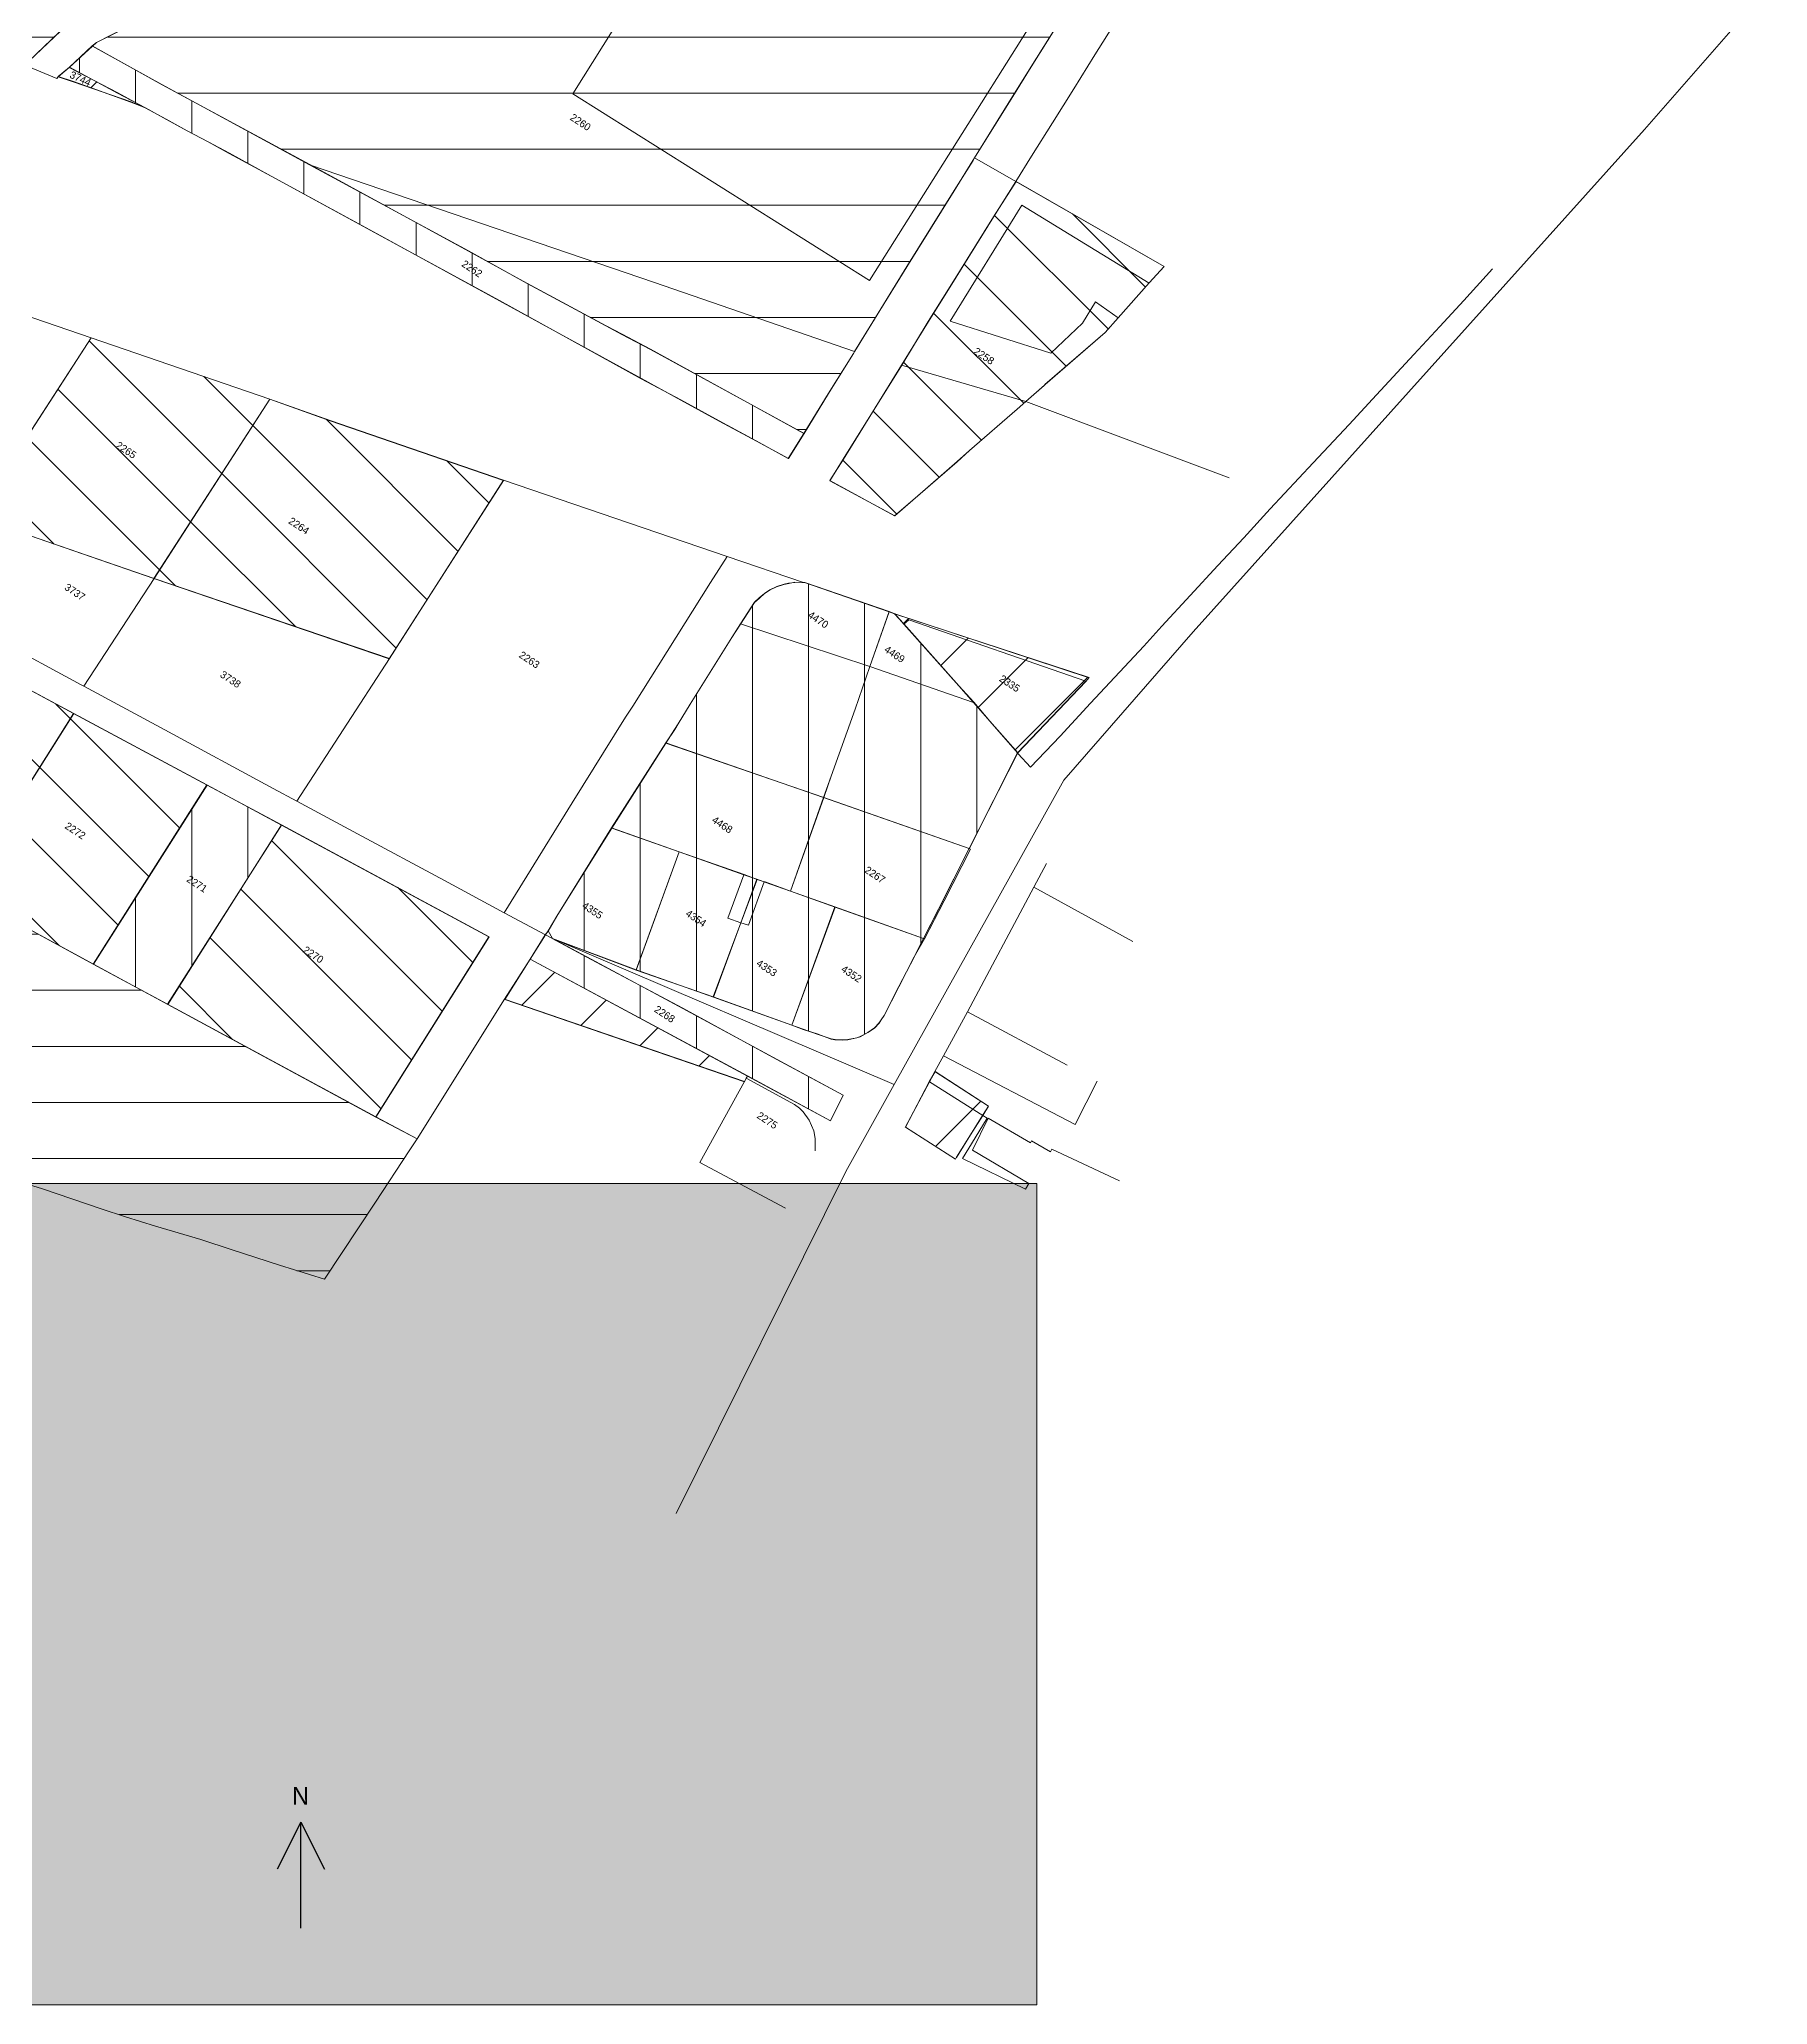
# Model space of a CAD drawing. Header units: metres. Extents: x -334141 to -333355, y -28147 to -27441.
# Drawn here: x -333648.5 to -333355, y -28147.2 to -27813.4 of the extents above; entities that cross this region are included whole.
import ezdxf

# ---------------------------------------------------------------- set-up
doc = ezdxf.new("R2010")
doc.units = ezdxf.units.M
for name, color, linetype, lineweight, true_color in [('EB-04-GRAIN-285-886', 7, 'CONTINUOUS', 18, 0xded5c8), ('EB-04-GRAIN-886-2329', 7, 'CONTINUOUS', 18, 0xc8bcac), ('EB-04-GRAIN-OVER-2329', 7, 'CONTINUOUS', 18, 0x9a856d), ('EB-04-GRAIN-UNDER-285', 7, 'CONTINUOUS', 18, 0xeee9e1), ('EB-BASE-DIVIDING', 7, 'CONTINUOUS', 18, 0xc8bcac), ('EB-BASE-EASEMENTS', 7, 'CONTINUOUS', 18, 0x71806b), ('EB-BASE-ENCROACHED', 7, 'CONTINUOUS', 18, 0x725d47), ('EB-BASE-PARCEL-NUMBERS', 7, 'CONTINUOUS', 9, 0x8a8d90), ('EB-BASE-PARCELS', 7, 'CONTINUOUS', 18, 0x8a8d90), ('EB-BASE-SECTIONS', 7, 'CONTINUOUS', 9, 0xded8cf), ('EB-BASE-SHEETS', 7, 'CONTINUOUS', 9, 0xded8cf), ('EB-BASE-STRUCTURES', 7, 'CONTINUOUS', 18, 0x4e504d), ('EB-KEY-BACKGROUND', 7, 'CONTINUOUS', 0, 0xf4f2ed), ('EB-KEY-SCALE', 7, 'CONTINUOUS', 25, 0x151515), ('EB-KEY-TEXT', 7, 'CONTINUOUS', 13, 0x151515)]:
    doc.layers.add(name, color=color, linetype=linetype, lineweight=lineweight, true_color=true_color)
doc.styles.add('OD-INTER', font='Inter.ttf')

msp = doc.modelspace()

# ---------------------------------------------------------------- hatches: boundary and pattern name
at = {"layer": 'EB-04-GRAIN-285-886', "transparency": 33554630}
h = msp.add_hatch(dxfattribs=at)
h.set_pattern_fill('ANSI31', color=256, scale=3, angle=45)
h.paths.add_polyline_path([(-333643.39, -27818.11), (-333639.56, -27814.47), (-333627.67, -27821.11), (-333602.6, -27834.65), (-333575.62, -27849.36), (-333565.72, -27854.82), (-333552.27, -27862.06), (-333549.55, -27863.49), (-333544.73, -27865.99), (-333518.66, -27880.35), (-333521.31, -27884.58), (-333526.76, -27881.61), (-333533.03, -27878.17), (-333539.57, -27874.61), (-333546.3, -27871.04), (-333570.36, -27857.76), (-333592.34, -27845.78), (-333609.15, -27836.63), (-333616.23, -27832.72), (-333619.87, -27830.82), (-333623.41, -27828.92), (-333626.95, -27827.01), (-333630.49, -27825), (-333635.22, -27822.5), (-333643.39, -27818.11)])
h = msp.add_hatch(dxfattribs=at)
h.set_pattern_fill('ANSI31', color=256, scale=3, angle=45)
h.paths.add_polyline_path([(-333504.18, -27910.61), (-333507.47, -27919.93), (-333509.95, -27927.17), (-333514.05, -27938.57), (-333515.29, -27942.19), (-333542.09, -27932.91), (-333540.62, -27930.64), (-333540.03, -27929.66), (-333537.97, -27926.29), (-333530.9, -27914.99), (-333529.43, -27912.71), (-333527.08, -27909.02), (-333526.22, -27908.28), (-333525.36, -27907.53), (-333524.41, -27906.9), (-333523.29, -27906.38), (-333522.07, -27905.98), (-333521.23, -27905.79), (-333520.2, -27905.6), (-333519, -27905.64), (-333518.72, -27905.65), (-333518.54, -27905.66), (-333504.18, -27910.61)])
h = msp.add_hatch(dxfattribs=at)
h.set_pattern_fill('ANSI31', color=256, scale=3, angle=45)
h.paths.add_polyline_path([(-333504.18, -27910.61), (-333503.27, -27910.97), (-333501.66, -27912.69), (-333492.31, -27923.24), (-333489.82, -27925.99), (-333487.06, -27929.19), (-333482.34, -27934.58), (-333490.6, -27950.83), (-333490.6, -27950.83), (-333515.29, -27942.19), (-333514.05, -27938.57), (-333509.95, -27927.17), (-333507.47, -27919.93), (-333504.18, -27910.61)])
h = msp.add_hatch(dxfattribs=at)
h.set_pattern_fill('ANSI31', color=256, scale=3, angle=45)
h.paths.add_polyline_path([(-333525.42, -27956.48), (-333526.61, -27956.11), (-333528.81, -27955.25), (-333539.87, -27951.42), (-333551.3, -27947.35), (-333542.09, -27932.91), (-333515.29, -27942.19), (-333520.94, -27958.08), (-333525.24, -27956.49), (-333525.42, -27956.48)])
h = msp.add_hatch(dxfattribs=at)
h.set_pattern_fill('ANSI31', color=256, scale=3, angle=45)
h.paths.add_polyline_path([(-333607.39, -27946.82), (-333626.7, -27977.33), (-333639.33, -27970.45), (-333620.02, -27940.05), (-333607.39, -27946.82)])
h = msp.add_hatch(dxfattribs=at)
h.set_pattern_fill('ANSI31', color=256, scale=3, angle=45)
h.paths.add_polyline_path([(-333515.29, -27942.19), (-333490.6, -27950.83), (-333495.78, -27961.19), (-333498.36, -27966.09), (-333513.35, -27960.79), (-333520.94, -27958.08), (-333515.29, -27942.19)])
h = msp.add_hatch(dxfattribs=at)
h.set_pattern_fill('ANSI31', color=256, scale=3, angle=45)
h.paths.add_polyline_path([(-333528.25, -27989.46), (-333565.14, -27969.62), (-333562.59, -27965.49), (-333562.1, -27964.85), (-333560.63, -27962.34), (-333551.3, -27947.35), (-333539.87, -27951.42), (-333547.15, -27971.48), (-333561.41, -27966.09), (-333554.77, -27969.66), (-333539.24, -27977.97), (-333523.97, -27986.28), (-333511.98, -27992.7), (-333514.17, -27997.06), (-333528.25, -27989.46)])
h = msp.add_hatch(dxfattribs=at)
h.set_pattern_fill('ANSI31', color=256, scale=3, angle=45)
h.paths.add_polyline_path([(-333526.61, -27956.11), (-333529.37, -27963.45), (-333534.08, -27976.05), (-333547.15, -27971.48), (-333539.87, -27951.42), (-333528.81, -27955.25), (-333526.61, -27956.11)])
h = msp.add_hatch(dxfattribs=at)
h.set_pattern_fill('ANSI31', color=256, scale=3, angle=45)
h.paths.add_polyline_path([(-333529.37, -27963.45), (-333526.61, -27956.11), (-333525.42, -27956.48), (-333525.24, -27956.49), (-333520.94, -27958.08), (-333513.35, -27960.79), (-333520.73, -27980.85), (-333534.08, -27976.05), (-333529.37, -27963.45)])
h = msp.add_hatch(dxfattribs=at)
h.set_pattern_fill('ANSI31', color=256, scale=3, angle=45)
h.paths.add_polyline_path([(-333499.95, -27969.26), (-333502.54, -27974.27), (-333505.02, -27979.18), (-333505.51, -27979.94), (-333505.9, -27980.48), (-333506.67, -27981.34), (-333507.81, -27982.08), (-333509.13, -27982.81), (-333509.69, -27983.01), (-333511.19, -27983.29), (-333512.11, -27983.37), (-333513.41, -27983.33), (-333514.05, -27983.19), (-333516.43, -27982.33), (-333518.81, -27981.58), (-333520.73, -27980.85), (-333513.35, -27960.79), (-333498.36, -27966.09), (-333499.95, -27969.26)])
at = {"layer": 'EB-04-GRAIN-886-2329', "transparency": 33554630}
h = msp.add_hatch(dxfattribs=at)
h.set_pattern_fill('ANSI31', color=256, scale=3, angle=90)
h.paths.add_polyline_path([(-333465.29, -27860.69), (-333467.51, -27863.17), (-333477.73, -27872.02), (-333477.82, -27872.13), (-333480.98, -27874.9), (-333482.41, -27876.18), (-333490.53, -27883.22), (-333492.63, -27885.15), (-333499.32, -27890.91), (-333503.23, -27894.32), (-333514.23, -27888.38), (-333511.97, -27884.69), (-333502.05, -27868.72), (-333497.53, -27861.33), (-333493.81, -27855.36), (-333486.44, -27843.52), (-333482.62, -27837.55), (-333457.49, -27851.98), (-333459.99, -27854.77), (-333465.29, -27860.69)])
h = msp.add_hatch(dxfattribs=at)
h.set_pattern_fill('ANSI31', color=256, scale=3, angle=90)
h.paths.add_polyline_path([(-333609.37, -27874.48), (-333629.05, -27904.98), (-333653.29, -27896.58), (-333659.42, -27894.47), (-333639.74, -27864.08), (-333609.37, -27874.48)])
h = msp.add_hatch(dxfattribs=at)
h.set_pattern_fill('ANSI31', color=256, scale=3, angle=90)
h.paths.add_polyline_path([(-333589.08, -27918.6), (-333629.05, -27904.98), (-333609.37, -27874.48), (-333599.13, -27878.17), (-333569.68, -27888.31), (-333589.08, -27918.6)])
h = msp.add_hatch(dxfattribs=at)
h.set_pattern_fill('ANSI31', color=256, scale=3, angle=90)
h.paths.add_polyline_path([(-333717.1, -27928.63), (-333713.61, -27924.31), (-333712.63, -27922.79), (-333703.31, -27902.58), (-333703.31, -27902.47), (-333702.24, -27901.07), (-333698.97, -27897.63), (-333696.7, -27898.82), (-333642.73, -27927.92), (-333661.86, -27958.22), (-333717.1, -27928.63)])
h = msp.add_hatch(dxfattribs=at)
h.set_pattern_fill('ANSI31', color=256, scale=3, angle=90)
h.paths.add_polyline_path([(-333661.86, -27958.22), (-333642.73, -27927.92), (-333620.02, -27940.05), (-333639.33, -27970.45), (-333661.86, -27958.22)])
h = msp.add_hatch(dxfattribs=at)
h.set_pattern_fill('ANSI31', color=256, scale=3, angle=90)
h.paths.add_polyline_path([(-333572.14, -27965.82), (-333591.36, -27996.45), (-333626.7, -27977.33), (-333607.39, -27946.82), (-333572.14, -27965.82)])
at = {"layer": 'EB-04-GRAIN-OVER-2329', "transparency": 33554630}
h = msp.add_hatch(dxfattribs=at)
h.set_pattern_fill('ANSI31', color=256, scale=3, angle=135)
h.paths.add_polyline_path([(-333461.38, -27786.56), (-333460.57, -27787.15), (-333463.9, -27792.25), (-333467.14, -27797.46), (-333480.09, -27818.1), (-333483.22, -27823.09), (-333489.7, -27833.52), (-333489.9, -27833.96), (-333493.14, -27839.06), (-333501.19, -27851.99), (-333510.02, -27866.33), (-333510.22, -27866.77), (-333514.54, -27873.61), (-333518.66, -27880.35), (-333544.73, -27865.99), (-333549.55, -27863.49), (-333552.27, -27862.06), (-333565.72, -27854.82), (-333575.62, -27849.36), (-333602.6, -27834.65), (-333627.67, -27821.11), (-333639.56, -27814.47), (-333638.8, -27813.94), (-333633.81, -27811.45), (-333625.98, -27807.4), (-333622.59, -27805.63), (-333621.19, -27805.35), (-333620.07, -27805.17), (-333618.96, -27805.09), (-333617.94, -27805.13), (-333616.66, -27805.51), (-333613.73, -27806.61), (-333609.89, -27807.97), (-333603.95, -27810.18), (-333598.75, -27812.14), (-333598.1, -27812.27), (-333597.36, -27812.18), (-333596.52, -27811.99), (-333593.42, -27810.66), (-333589.85, -27809.34), (-333588.82, -27808.93), (-333587.69, -27808.31), (-333586.08, -27807.25), (-333584.07, -27805.55), (-333580.92, -27802.88), (-333576.25, -27799.05), (-333575.39, -27798.31), (-333574.54, -27797.89), (-333572.94, -27797.17), (-333570.69, -27796.25), (-333563.19, -27793.52), (-333561.03, -27792.71), (-333554.46, -27790.16), (-333550.05, -27788.54), (-333541.33, -27785.3), (-333516.55, -27775.85), (-333515.99, -27775.65), (-333513.82, -27774.5), (-333512.31, -27773.56), (-333511.64, -27773.02), (-333508.57, -27770.14), (-333506.18, -27767.89), (-333503.79, -27765.64), (-333498.9, -27761.04), (-333497.94, -27760.08), (-333497.66, -27759.86), (-333483.4, -27770.25), (-333478.44, -27773.97), (-333473.38, -27777.7), (-333471.49, -27779.1), (-333468.33, -27781.43), (-333463.19, -27785.17), (-333461.38, -27786.56)])
h = msp.add_hatch(dxfattribs=at)
h.set_pattern_fill('ANSI31', color=256, scale=3, angle=135)
h.paths.add_polyline_path([(-333574.58, -27791.12), (-333572.75, -27791.63), (-333578.1, -27793.66), (-333585.88, -27799.05), (-333590.82, -27802.65), (-333594.62, -27805.29), (-333599.72, -27805.66), (-333602.13, -27805.58), (-333604.16, -27805.4), (-333611.53, -27799.14), (-333623.29, -27799.39), (-333639.42, -27807.7), (-333640.47, -27808.78), (-333641.82, -27810.17), (-333643.12, -27810.46), (-333643.88, -27810.99), (-333650.3, -27817.09), (-333650.97, -27817.73), (-333655.64, -27816.23), (-333662.87, -27813.76), (-333669.64, -27811.41), (-333673.39, -27810.17), (-333645.84, -27766.74), (-333574.58, -27791.12)])
h = msp.add_hatch(dxfattribs=at)
h.set_pattern_fill('ANSI31', color=256, scale=3, angle=135)
h.paths.add_polyline_path([(-333717.1, -27928.63), (-333661.86, -27958.22), (-333639.33, -27970.45), (-333626.7, -27977.33), (-333591.36, -27996.45), (-333584.36, -28000.14), (-333585.73, -28002.2), (-333591.41, -28010.88), (-333600.11, -28024.01), (-333607.71, -28021.63), (-333615.77, -28019.01), (-333621.07, -28017.27), (-333628.77, -28015), (-333633.9, -28013.38), (-333638.02, -28012.01), (-333647.99, -28008.66), (-333658.52, -28005.4), (-333667.77, -28002.41), (-333670.15, -28001.66), (-333671.15, -28001.29), (-333673.07, -28000.67), (-333677.29, -27999.41), (-333681.23, -27998.16), (-333689.92, -27995.3), (-333700.35, -27991.94), (-333705.76, -27990.19), (-333720.96, -27985.44), (-333730.57, -27982.32), (-333738.26, -27979.83), (-333746.77, -27976.98), (-333746.73, -27970.76), (-333746.52, -27969.99), (-333745.08, -27965.83), (-333744.67, -27964.84), (-333744.28, -27964.41), (-333744, -27964.09), (-333743.43, -27963.67), (-333739.21, -27962.15), (-333735.91, -27960.71), (-333733.83, -27959.45), (-333731.84, -27958.08), (-333731.36, -27957.65), (-333730.88, -27957), (-333730.38, -27956.13), (-333726.19, -27947.62), (-333717.1, -27928.63)])
at = {"layer": 'EB-04-GRAIN-UNDER-285', "transparency": 33554630}
h = msp.add_hatch(dxfattribs=at)
h.set_pattern_fill('ANSI31', color=256, scale=3)
h.paths.add_polyline_path([(-333635.22, -27822.5), (-333630.49, -27825), (-333632.96, -27824.03), (-333639.54, -27821.69), (-333642.74, -27820.57), (-333645.3, -27819.71), (-333643.39, -27818.11), (-333635.22, -27822.5)])
h = msp.add_hatch(dxfattribs=at)
h.set_pattern_fill('ANSI31', color=256, scale=3)
h.paths.add_polyline_path([(-333501.66, -27912.69), (-333503.27, -27910.97), (-333470.23, -27921.8), (-333470.8, -27922.44), (-333482.34, -27934.58), (-333487.06, -27929.19), (-333489.82, -27925.99), (-333492.31, -27923.24), (-333501.66, -27912.69)])
h = msp.add_hatch(dxfattribs=at)
h.set_pattern_fill('ANSI31', color=256, scale=3)
h.paths.add_polyline_path([(-333565.14, -27969.62), (-333528.25, -27989.46), (-333528.45, -27989.9), (-333528.75, -27990.44), (-333569.46, -27976.46), (-333565.14, -27969.62)])
h = msp.add_hatch(dxfattribs=at)
h.set_pattern_fill('ANSI31', color=256, scale=3)
h.paths.add_polyline_path([(-333487.33, -27994.57), (-333488.31, -27996.2), (-333490.37, -27999.46), (-333492.73, -28003.26), (-333492.92, -28003.59), (-333501.43, -27998.18), (-333497.37, -27990.44), (-333496.38, -27988.7), (-333487.33, -27994.57)])
at = {"layer": 'EB-KEY-BACKGROUND', "transparency": 33554687}
msp.add_hatch(color=256, dxfattribs=at).paths.add_polyline_path([(-334064.11, -28007.72), (-333479.11, -28007.72), (-333479.11, -28147.22), (-334064.11, -28147.22)])

# ---------------------------------------------------------------- linework, layer by layer
at = {"layer": 'EB-04-GRAIN-285-886'}
for points in [[(-333643.39, -27818.11), (-333639.56, -27814.47), (-333627.67, -27821.11), (-333602.6, -27834.65), (-333575.62, -27849.36), (-333565.72, -27854.82), (-333552.27, -27862.06), (-333549.55, -27863.49), (-333544.73, -27865.99), (-333518.66, -27880.35), (-333521.31, -27884.58), (-333526.76, -27881.61), (-333533.03, -27878.17), (-333539.57, -27874.61), (-333546.3, -27871.04), (-333570.36, -27857.76), (-333592.34, -27845.78), (-333609.15, -27836.63), (-333616.23, -27832.72), (-333619.87, -27830.82), (-333623.41, -27828.92), (-333626.95, -27827.01), (-333630.49, -27825), (-333635.22, -27822.5), (-333643.39, -27818.11)], [(-333504.18, -27910.61), (-333507.47, -27919.93), (-333509.95, -27927.17), (-333514.05, -27938.57), (-333515.29, -27942.19), (-333542.09, -27932.91), (-333540.62, -27930.64), (-333540.03, -27929.66), (-333537.97, -27926.29), (-333530.9, -27914.99), (-333529.43, -27912.71), (-333527.08, -27909.02), (-333526.22, -27908.28), (-333525.36, -27907.53), (-333524.41, -27906.9), (-333523.29, -27906.38), (-333522.07, -27905.98), (-333521.23, -27905.79), (-333520.2, -27905.6), (-333519, -27905.64), (-333518.72, -27905.65), (-333518.54, -27905.66), (-333504.18, -27910.61)], [(-333504.18, -27910.61), (-333503.27, -27910.97), (-333501.66, -27912.69), (-333492.31, -27923.24), (-333489.82, -27925.99), (-333487.06, -27929.19), (-333482.34, -27934.58), (-333490.6, -27950.83), (-333490.6, -27950.83), (-333515.29, -27942.19), (-333514.05, -27938.57), (-333509.95, -27927.17), (-333507.47, -27919.93), (-333504.18, -27910.61)], [(-333525.42, -27956.48), (-333526.61, -27956.11), (-333528.81, -27955.25), (-333539.87, -27951.42), (-333551.3, -27947.35), (-333542.09, -27932.91), (-333515.29, -27942.19), (-333520.94, -27958.08), (-333525.24, -27956.49), (-333525.42, -27956.48)], [(-333607.39, -27946.82), (-333626.7, -27977.33), (-333639.33, -27970.45), (-333620.02, -27940.05), (-333607.39, -27946.82)], [(-333515.29, -27942.19), (-333490.6, -27950.83), (-333495.78, -27961.19), (-333498.36, -27966.09), (-333513.35, -27960.79), (-333520.94, -27958.08), (-333515.29, -27942.19)], [(-333528.25, -27989.46), (-333565.14, -27969.62), (-333562.59, -27965.49), (-333562.1, -27964.85), (-333560.63, -27962.34), (-333551.3, -27947.35), (-333539.87, -27951.42), (-333547.15, -27971.48), (-333561.41, -27966.09), (-333554.77, -27969.66), (-333539.24, -27977.97), (-333523.97, -27986.28), (-333511.98, -27992.7), (-333514.17, -27997.06), (-333528.25, -27989.46)], [(-333526.61, -27956.11), (-333529.37, -27963.45), (-333534.08, -27976.05), (-333547.15, -27971.48), (-333539.87, -27951.42), (-333528.81, -27955.25), (-333526.61, -27956.11)], [(-333529.37, -27963.45), (-333526.61, -27956.11), (-333525.42, -27956.48), (-333525.24, -27956.49), (-333520.94, -27958.08), (-333513.35, -27960.79), (-333520.73, -27980.85), (-333534.08, -27976.05), (-333529.37, -27963.45)], [(-333499.95, -27969.26), (-333502.54, -27974.27), (-333505.02, -27979.18), (-333505.51, -27979.94), (-333505.9, -27980.48), (-333506.67, -27981.34), (-333507.81, -27982.08), (-333509.13, -27982.81), (-333509.69, -27983.01), (-333511.19, -27983.29), (-333512.11, -27983.37), (-333513.41, -27983.33), (-333514.05, -27983.19), (-333516.43, -27982.33), (-333518.81, -27981.58), (-333520.73, -27980.85), (-333513.35, -27960.79), (-333498.36, -27966.09), (-333499.95, -27969.26)]]:
    msp.add_lwpolyline(points, close=True, dxfattribs=at)
at = {"layer": 'EB-04-GRAIN-886-2329'}
for points in [[(-333465.29, -27860.69), (-333467.51, -27863.17), (-333477.73, -27872.02), (-333477.82, -27872.13), (-333480.98, -27874.9), (-333482.41, -27876.18), (-333490.53, -27883.22), (-333492.63, -27885.15), (-333499.32, -27890.91), (-333503.23, -27894.32), (-333514.23, -27888.38), (-333511.97, -27884.69), (-333502.05, -27868.72), (-333497.53, -27861.33), (-333493.81, -27855.36), (-333486.44, -27843.52), (-333482.62, -27837.55), (-333457.49, -27851.98), (-333459.99, -27854.77), (-333465.29, -27860.69)], [(-333609.37, -27874.48), (-333629.05, -27904.98), (-333653.29, -27896.58), (-333659.42, -27894.47), (-333639.74, -27864.08), (-333609.37, -27874.48)], [(-333589.08, -27918.6), (-333629.05, -27904.98), (-333609.37, -27874.48), (-333599.13, -27878.17), (-333569.68, -27888.31), (-333589.08, -27918.6)], [(-333717.1, -27928.63), (-333713.61, -27924.31), (-333712.63, -27922.79), (-333703.31, -27902.58), (-333703.31, -27902.47), (-333702.24, -27901.07), (-333698.97, -27897.63), (-333696.7, -27898.82), (-333642.73, -27927.92), (-333661.86, -27958.22), (-333717.1, -27928.63)], [(-333661.86, -27958.22), (-333642.73, -27927.92), (-333620.02, -27940.05), (-333639.33, -27970.45), (-333661.86, -27958.22)], [(-333572.14, -27965.82), (-333591.36, -27996.45), (-333626.7, -27977.33), (-333607.39, -27946.82), (-333572.14, -27965.82)]]:
    msp.add_lwpolyline(points, close=True, dxfattribs=at)
at = {"layer": 'EB-04-GRAIN-OVER-2329'}
msp.add_lwpolyline([(-333574.58, -27791.12), (-333572.75, -27791.63), (-333578.1, -27793.66), (-333585.88, -27799.05), (-333590.82, -27802.65), (-333594.62, -27805.29), (-333599.72, -27805.66), (-333602.13, -27805.58), (-333604.16, -27805.4), (-333611.53, -27799.14), (-333623.29, -27799.39), (-333639.42, -27807.7), (-333640.47, -27808.78), (-333641.82, -27810.17), (-333643.12, -27810.46), (-333643.88, -27810.99), (-333650.3, -27817.09), (-333650.97, -27817.73), (-333655.64, -27816.23), (-333662.87, -27813.76), (-333669.64, -27811.41), (-333673.39, -27810.17), (-333645.84, -27766.74), (-333574.58, -27791.12)], close=True, dxfattribs=at)
for points in [[(-333467.14, -27797.46), (-333480.09, -27818.1), (-333483.22, -27823.09), (-333489.7, -27833.52), (-333489.9, -27833.96), (-333493.14, -27839.06), (-333501.19, -27851.99), (-333510.02, -27866.33), (-333510.22, -27866.77), (-333514.54, -27873.61), (-333518.66, -27880.35), (-333544.73, -27865.99), (-333549.55, -27863.49), (-333552.27, -27862.06), (-333565.72, -27854.82), (-333575.62, -27849.36), (-333602.6, -27834.65), (-333627.67, -27821.11), (-333639.56, -27814.47), (-333638.8, -27813.94), (-333633.81, -27811.45)], [(-333661.86, -27958.22), (-333639.33, -27970.45), (-333626.7, -27977.33), (-333591.36, -27996.45), (-333584.36, -28000.14), (-333585.73, -28002.2), (-333591.41, -28010.88), (-333600.11, -28024.01), (-333607.71, -28021.63), (-333615.77, -28019.01), (-333621.07, -28017.27), (-333628.77, -28015), (-333633.9, -28013.38), (-333638.02, -28012.01), (-333647.99, -28008.66), (-333658.52, -28005.4)]]:
    msp.add_lwpolyline(points, dxfattribs=at)
at = {"layer": 'EB-04-GRAIN-UNDER-285'}
for points in [[(-333635.22, -27822.5), (-333630.49, -27825), (-333632.96, -27824.03), (-333639.54, -27821.69), (-333642.74, -27820.57), (-333645.3, -27819.71), (-333643.39, -27818.11), (-333635.22, -27822.5)], [(-333501.66, -27912.69), (-333503.27, -27910.97), (-333470.23, -27921.8), (-333470.8, -27922.44), (-333482.34, -27934.58), (-333487.06, -27929.19), (-333489.82, -27925.99), (-333492.31, -27923.24), (-333501.66, -27912.69)], [(-333565.14, -27969.62), (-333528.25, -27989.46), (-333528.45, -27989.9), (-333528.75, -27990.44), (-333569.46, -27976.46), (-333565.14, -27969.62)], [(-333487.33, -27994.57), (-333488.31, -27996.2), (-333490.37, -27999.46), (-333492.73, -28003.26), (-333492.92, -28003.59), (-333501.43, -27998.18), (-333497.37, -27990.44), (-333496.38, -27988.7), (-333487.33, -27994.57)]]:
    msp.add_lwpolyline(points, close=True, dxfattribs=at)
at = {"layer": 'EB-BASE-DIVIDING'}
for points in [[(-333645.32, -27819.73), (-333645.55, -27820.04), (-333650.99, -27817.78)], [(-333531.71, -27901.25), (-333518.73, -27905.64)]]:
    msp.add_lwpolyline(points, dxfattribs=at)
at = {"layer": 'EB-BASE-EASEMENTS'}
for points in [[(-333510.04, -27866.38), (-333544.01, -27854.71), (-333602.64, -27834.68)], [(-333480.97, -27874.91), (-333502.09, -27868.75)]]:
    msp.add_lwpolyline(points, dxfattribs=at)
at = {"layer": 'EB-BASE-ENCROACHED'}
for points in [[(-333498.18, -27966.16), (-333494.86, -27959.71), (-333490.34, -27950.96), (-333490.58, -27950.83)], [(-333498.18, -27966.16), (-333499.93, -27969.23)], [(-333498.18, -27966.16), (-333498.33, -27966.09)]]:
    msp.add_lwpolyline(points, dxfattribs=at)
at = {"layer": 'EB-BASE-PARCELS'}
for points in [[(-333489.68, -27833.52), (-333483.18, -27823.08), (-333480.05, -27818.06), (-333467.14, -27797.46), (-333463.91, -27792.28), (-333460.61, -27787.09)], [(-333482.67, -27837.55), (-333479.99, -27833.22), (-333476.46, -27827.56), (-333472.82, -27821.81), (-333469.22, -27816.02), (-333461.9, -27804.31), (-333456.38, -27795.49), (-333452.44, -27789.1)], [(-333650.99, -27817.78), (-333650.32, -27817.08), (-333643.92, -27810.98), (-333643.14, -27810.46), (-333641.81, -27810.13), (-333640.46, -27808.81)], [(-333639.52, -27814.52), (-333638.81, -27813.92), (-333633.83, -27811.4)], [(-333643.44, -27818.14), (-333639.52, -27814.52)], [(-333602.64, -27834.68), (-333627.7, -27821.07), (-333639.52, -27814.52)], [(-333645.32, -27819.73), (-333643.44, -27818.14)], [(-333630.53, -27825.04), (-333635.21, -27822.47), (-333643.44, -27818.14)], [(-333630.53, -27825.04), (-333632.92, -27824.02), (-333639.51, -27821.73), (-333642.77, -27820.61), (-333645.32, -27819.73)], [(-333630.53, -27825.04), (-333626.96, -27826.97), (-333623.4, -27828.9), (-333619.84, -27830.82), (-333616.27, -27832.77), (-333609.15, -27836.64), (-333592.38, -27845.75), (-333570.38, -27857.8), (-333546.25, -27871.02), (-333539.55, -27874.65), (-333533.04, -27878.23), (-333526.73, -27881.65), (-333521.27, -27884.59), (-333518.62, -27880.32)], [(-333518.62, -27880.32), (-333544.74, -27866.05), (-333549.58, -27863.53), (-333552.32, -27862.06), (-333565.68, -27854.84), (-333575.65, -27849.33), (-333602.64, -27834.68)], [(-333510.04, -27866.38), (-333501.2, -27852.02), (-333493.12, -27839.1), (-333489.94, -27833.97), (-333489.68, -27833.52)], [(-333489.68, -27833.52), (-333482.67, -27837.55)], [(-333502.09, -27868.75), (-333497.51, -27861.34), (-333493.83, -27855.41), (-333486.41, -27843.49), (-333482.67, -27837.55)], [(-333482.67, -27837.55), (-333457.49, -27851.97)], [(-333401.68, -27852.35), (-333406.59, -27857.77), (-333410.65, -27862.17), (-333415.04, -27866.92), (-333421.38, -27873.78), (-333426.07, -27878.81), (-333432.18, -27885.33), (-333439.49, -27893.13), (-333443.94, -27898.05), (-333448.35, -27902.77), (-333453.08, -27907.88), (-333457.87, -27913.07), (-333460.94, -27916.45), (-333469.98, -27926.13), (-333475.15, -27931.77), (-333480.19, -27937.04), (-333482.25, -27934.75), (-333482.38, -27934.6)], [(-333639.74, -27864.08), (-333671.14, -27853.31)], [(-333465.27, -27860.68), (-333467.47, -27863.19), (-333477.69, -27872.02), (-333477.86, -27872.17), (-333480.97, -27874.91)], [(-333659.45, -27894.46), (-333639.74, -27864.08)], [(-333609.35, -27874.53), (-333639.74, -27864.08)], [(-333518.62, -27880.32), (-333514.49, -27873.56), (-333510.26, -27866.73), (-333510.04, -27866.38)], [(-333490.52, -27883.25), (-333492.64, -27885.11), (-333499.35, -27890.96), (-333503.25, -27894.35), (-333514.25, -27888.33), (-333511.95, -27884.7), (-333502.09, -27868.75)], [(-333609.35, -27874.53), (-333629.03, -27904.94)], [(-333569.66, -27888.27), (-333599.11, -27878.12), (-333609.35, -27874.53)], [(-333480.97, -27874.91), (-333482.45, -27876.21)], [(-333446.43, -27887.89), (-333480.97, -27874.91)], [(-333482.45, -27876.21), (-333490.52, -27883.25)], [(-333589.06, -27918.56), (-333569.66, -27888.27)], [(-333531.71, -27901.25), (-333569.66, -27888.27)], [(-333629.03, -27904.94), (-333653.32, -27896.61), (-333659.45, -27894.46)], [(-333698.96, -27897.64), (-333696.71, -27898.84), (-333642.69, -27927.91)], [(-333531.71, -27901.25), (-333534.51, -27905.67), (-333547.73, -27926.67), (-333548.96, -27928.51), (-333558, -27943.08), (-333569.58, -27961.73)], [(-333629.03, -27904.94), (-333640.96, -27923.25)], [(-333629.03, -27904.94), (-333589.06, -27918.56)], [(-333529.43, -27912.66), (-333527.08, -27908.97), (-333526.26, -27908.23), (-333525.37, -27907.51), (-333524.43, -27906.9), (-333523.24, -27906.33), (-333522.02, -27905.93), (-333521.27, -27905.78), (-333520.22, -27905.63), (-333518.96, -27905.61)], [(-333518.96, -27905.61), (-333518.73, -27905.64)], [(-333518.73, -27905.64), (-333518.5, -27905.67), (-333504.18, -27910.59)], [(-333507.44, -27919.9), (-333504.18, -27910.59)], [(-333504.18, -27910.59), (-333503.22, -27910.97)], [(-333503.22, -27910.97), (-333501.66, -27912.73)], [(-333503.22, -27910.97), (-333470.23, -27921.83)], [(-333542.12, -27932.87), (-333540.6, -27930.62), (-333540.01, -27929.65), (-333537.98, -27926.3), (-333530.89, -27914.97), (-333529.43, -27912.66)], [(-333501.66, -27912.73), (-333492.34, -27923.21), (-333489.85, -27926.03)], [(-333589.06, -27918.56), (-333604.77, -27942.8)], [(-333515.32, -27942.15), (-333514.03, -27938.53), (-333509.97, -27927.14), (-333507.44, -27919.9)], [(-333470.77, -27922.42), (-333482.38, -27934.6)], [(-333642.69, -27927.91), (-333661.85, -27958.27)], [(-333642.69, -27927.91), (-333620.05, -27940.03)], [(-333489.85, -27926.03), (-333487.06, -27929.2), (-333482.38, -27934.6)], [(-333551.33, -27947.32), (-333542.12, -27932.87)], [(-333515.32, -27942.15), (-333542.12, -27932.87)], [(-333482.38, -27934.6), (-333490.56, -27950.79), (-333490.58, -27950.83)], [(-333639.36, -27970.5), (-333620.05, -27940.03)], [(-333620.05, -27940.03), (-333607.41, -27946.87)], [(-333520.95, -27958.06), (-333515.32, -27942.15)], [(-333515.32, -27942.15), (-333490.58, -27950.83)], [(-333607.41, -27946.87), (-333626.74, -27977.29)], [(-333591.36, -27996.42), (-333572.17, -27965.84), (-333607.41, -27946.87)], [(-333562.08, -27964.8), (-333560.6, -27962.34), (-333551.33, -27947.32)], [(-333551.33, -27947.32), (-333539.84, -27951.38)], [(-333547.13, -27971.46), (-333539.84, -27951.38)], [(-333539.84, -27951.38), (-333528.84, -27955.28)], [(-333490.58, -27950.83), (-333495.8, -27961.16), (-333498.33, -27966.09)], [(-333528.84, -27955.28), (-333526.63, -27956.06)], [(-333479.62, -27957.38), (-333477.44, -27953.39)], [(-333661.85, -27958.27), (-333639.36, -27970.5)], [(-333526.63, -27956.06), (-333529.35, -27963.43)], [(-333526.63, -27956.06), (-333525.4, -27956.49)], [(-333525.4, -27956.49), (-333525.29, -27956.53), (-333520.95, -27958.06)], [(-333520.95, -27958.06), (-333513.4, -27960.74)], [(-333490.9, -27978.58), (-333479.62, -27957.38)], [(-333479.62, -27957.38), (-333462.78, -27966.61)], [(-333513.4, -27960.74), (-333520.72, -27980.83)], [(-333513.4, -27960.74), (-333498.33, -27966.09)], [(-333565.17, -27969.62), (-333562.55, -27965.48)], [(-333562.08, -27964.8), (-333562.55, -27965.48)], [(-333529.35, -27963.43), (-333534.04, -27976.1)], [(-333514.13, -27997.1), (-333511.97, -27992.71), (-333523.96, -27986.25), (-333539.25, -27977.99), (-333554.82, -27969.64), (-333561.39, -27966.11)], [(-333547.13, -27971.46), (-333561.39, -27966.11)], [(-333498.33, -27966.09), (-333499.93, -27969.23)], [(-333639.36, -27970.5), (-333626.74, -27977.29)], [(-333565.17, -27969.62), (-333569.49, -27976.44)], [(-333528.26, -27989.51), (-333565.17, -27969.62)], [(-333534.04, -27976.1), (-333547.13, -27971.46)], [(-333499.93, -27969.23), (-333502.54, -27974.31), (-333505.02, -27979.17), (-333505.53, -27979.93), (-333505.95, -27980.49), (-333506.67, -27981.29), (-333507.8, -27982.11), (-333509.13, -27982.79), (-333509.67, -27983.01), (-333511.22, -27983.32), (-333512.15, -27983.34), (-333513.37, -27983.28), (-333514.05, -27983.16), (-333516.43, -27982.36), (-333518.81, -27981.53), (-333520.72, -27980.83)], [(-333626.74, -27977.29), (-333591.36, -27996.42)], [(-333569.49, -27976.44), (-333584.36, -28000.12)], [(-333528.77, -27990.43), (-333569.49, -27976.44)], [(-333520.72, -27980.83), (-333534.04, -27976.1)], [(-333494.96, -27986.04), (-333490.9, -27978.58)], [(-333490.9, -27978.58), (-333473.97, -27987.62)], [(-333497.34, -27990.46), (-333496.41, -27988.7)], [(-333496.41, -27988.7), (-333494.96, -27986.04)], [(-333488.29, -27996.17), (-333487.3, -27994.59), (-333496.41, -27988.7)], [(-333528.77, -27990.43), (-333536.36, -28004.19), (-333521.81, -28011.93)], [(-333528.77, -27990.43), (-333528.45, -27989.85)], [(-333528.45, -27989.85), (-333528.26, -27989.51)], [(-333528.26, -27989.51), (-333514.13, -27997.1)], [(-333501.46, -27998.22), (-333497.34, -27990.46)], [(-333584.36, -28000.12), (-333591.36, -27996.42)], [(-333492.76, -28003.29), (-333490.37, -27999.49), (-333488.29, -27996.17)]]:
    msp.add_lwpolyline(points, dxfattribs=at)
at = {"layer": 'EB-BASE-SECTIONS'}
for points in [[(-333640.96, -27923.25), (-333641.43, -27923), (-333655.67, -27915.33), (-333668.49, -27908.43)], [(-333604.77, -27942.8), (-333608.82, -27940.62), (-333627.19, -27930.69), (-333640.96, -27923.25)], [(-333569.58, -27961.73), (-333579.69, -27956.27), (-333594.49, -27948.33), (-333604.77, -27942.8)], [(-333562.55, -27965.48), (-333561.39, -27966.11)]]:
    msp.add_lwpolyline(points, dxfattribs=at)
at = {"layer": 'EB-BASE-SHEETS'}
for points in [[(-333354.96, -27801.87), (-333355.27, -27805.09), (-333375.87, -27828.71), (-333452.54, -27914), (-333474.53, -27939.24), (-333503.32, -27990.92)], [(-333562.55, -27965.48), (-333569.58, -27961.73)], [(-333503.32, -27990.92), (-333561.39, -27966.11)], [(-333503.32, -27990.92), (-333511.56, -28005.71), (-333540.34, -28063.78)]]:
    msp.add_lwpolyline(points, dxfattribs=at)
at = {"layer": 'EB-BASE-STRUCTURES'}
for points in [[(-333507.52, -27854.32), (-333465.89, -27788.25), (-333499.44, -27767.01), (-333508.88, -27781.96), (-333535.5, -27786.87), (-333557.9, -27822.66)], [(-333557.9, -27822.66), (-333507.52, -27854.32)], [(-333460.02, -27854.8), (-333481.64, -27841.57), (-333493.79, -27861.23), (-333476.74, -27866.71), (-333471.36, -27861.62), (-333469.13, -27857.98), (-333465.27, -27860.68)], [(-333470.77, -27922.42), (-333500.82, -27911.96), (-333501.66, -27912.73)], [(-333507.44, -27919.9), (-333529.43, -27912.66)], [(-333507.44, -27919.9), (-333489.85, -27926.03)], [(-333529.35, -27963.43), (-333531.58, -27962.65), (-333528.84, -27955.28)], [(-333525.4, -27956.49), (-333528.07, -27963.87), (-333529.35, -27963.43)], [(-333562.08, -27964.8), (-333561.39, -27966.11)], [(-333468.87, -27990.34), (-333472.6, -27997.72), (-333494.96, -27986.04)], [(-333528.45, -27989.85), (-333520.25, -27994.31), (-333519.43, -27994.91), (-333518.78, -27995.56), (-333517.78, -27996.97), (-333516.99, -27998.81), (-333516.74, -28000.11), (-333516.73, -28001.43), (-333516.75, -28002.19)], [(-333488.29, -27996.17), (-333497.34, -27990.46)], [(-333488.29, -27996.17), (-333487.54, -27996.65), (-333489.58, -27999.97), (-333491.74, -28003.49)], [(-333491.74, -28003.49), (-333481.05, -28008.67), (-333480.45, -28007.75), (-333490.05, -28002.07), (-333487.37, -27996.61), (-333480.2, -28000.81), (-333480.01, -28000.49), (-333476.76, -28002.36), (-333476.54, -28001.92), (-333465.07, -28007.27)]]:
    msp.add_lwpolyline(points, dxfattribs=at)
at = {"layer": 'EB-KEY-SCALE'}
for p, q in [((-333604.11, -28116.22), (-333608.11, -28124.22)), ((-333604.11, -28134.22), (-333604.11, -28116.22)), ((-333604.11, -28116.22), (-333600.11, -28124.22))]:
    msp.add_line(p, q, dxfattribs=at)
at = {"layer": 'EB-KEY-TEXT'}
msp.add_lwpolyline([(-334064.11, -28007.72), (-333479.11, -28007.72), (-333479.11, -28147.22), (-334064.11, -28147.22)], close=True, dxfattribs=at)

# ---------------------------------------------------------------- texts
at = {"layer": 'EB-BASE-PARCEL-NUMBERS', "style": 'OD-INTER'}
for s, rotation, p in [('3744', 335.0497, (-333643.49, -27819.84)), ('2260', 326.4553, (-333558.5, -27826.95)), ('2262', 326.4553, (-333576.92, -27851.84)), ('2258', 326.4553, (-333489.97, -27866.67)), ('2265', 326.4553, (-333635.68, -27882.64)), ('2264', 326.4553, (-333606.32, -27895.51)), ('3737', 326.4553, (-333644.38, -27906.75)), ('4470', 326.4553, (-333518.12, -27911.46)), ('2263', 326.4553, (-333567.18, -27918.26)), ('4469', 326.4553, (-333505.15, -27917.32)), ('3738', 326.4553, (-333617.94, -27921.59)), ('2335', 326.4553, (-333485.6, -27922.29)), ('4468', 326.4553, (-333534.41, -27946.28)), ('2272', 326.646, (-333644.31, -27947.31)), ('2271', 326.646, (-333623.64, -27956.34)), ('2267', 326.4553, (-333508.48, -27954.79)), ('4355', 326.4553, (-333556.46, -27960.83)), ('4354', 326.4553, (-333538.88, -27962.17)), ('2270', 326.646, (-333603.89, -27968.36)), ('4353', 326.4553, (-333526.86, -27970.62)), ('4352', 326.4553, (-333512.47, -27971.61)), ('2268', 326.646, (-333544.2, -27978.46)), ('2275', 326.646, (-333526.76, -27996.51))]:
    msp.add_text(s, height=1.25, rotation=rotation, dxfattribs=at).set_placement(p)
at = {"layer": 'EB-KEY-TEXT', "style": 'OD-INTER'}
msp.add_text('N', height=3, dxfattribs=at).set_placement((-333605.61, -28113.22))

doc.saveas('drawing.dxf')
